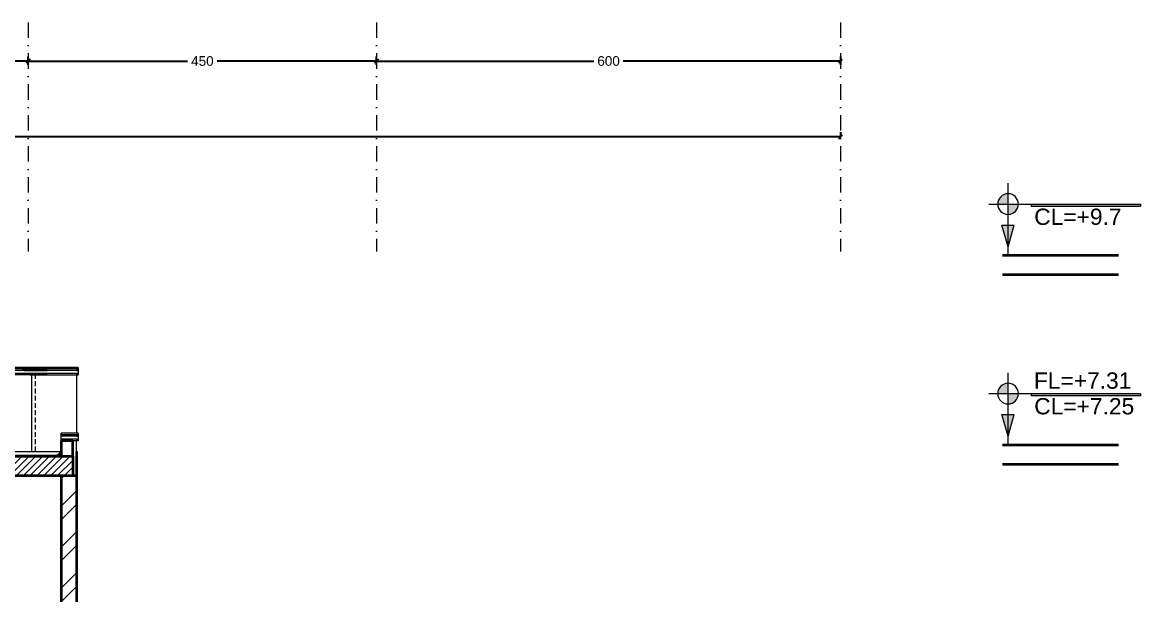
# Model space of a CAD drawing. Header units: inches. Extents: x -580639 to 179052, y 0 to 152898.
# Drawn here: x -8900 to 5554, y 125820 to 133219 of the extents above; entities that cross this region are included whole.
import ezdxf

# ---------------------------------------------------------------- set-up
doc = ezdxf.new("R2010")
doc.units = ezdxf.units.IN
doc.header["$LTSCALE"] = 500
doc.header["$MEASUREMENT"] = 0
for name, pattern in [('DASHDOTX2', [2, 1, -0.5, 0, -0.5]), ('HIDDEN', [0.375, 0.25, -0.125]), ('HIDDEN2', [0.1875, 0.125, -0.0625])]:
    doc.linetypes.add(name, pattern=pattern)
for name, color, linetype, lineweight in [('0.09', 143, 'Continuous', 9), ('0.13', 81, 'Continuous', 13), ('1ATEXT', 3, 'Continuous', 20), ('A-flor-sthn', 251, 'HIDDEN2', 9), ('A-htch', 252, 'Continuous', 20), ('A-wall', 52, 'Continuous', 35), ('DIM', 8, 'Continuous', 18), ('fini', 11, 'Continuous', 13), ('ground floor', 8, 'Continuous', 20), ('WALL', 7, 'Continuous', 40)]:
    doc.layers.add(name, color=color, linetype=linetype, lineweight=lineweight)
doc.layers.add('SYSEC', color=6, linetype='Continuous')
doc.styles.add('50', font='arial.ttf', dxfattribs={"height": 125})
doc.styles.add('CURENT', font='sanss___.ttf')
doc.dimstyles.new('DIM', dxfattribs={"dimscale": 50, "dimtxt": 125, "dimasz": 1, "dimexe": 1.2, "dimexo": 1, "dimgap": 1, "dimtad": 0, "dimtoh": 1, "dimdec": 0, "dimlfac": 0.1, "dimrnd": 1, "dimdsep": 46, "dimtxsty": '50', "dimblk": 'OBLIQUE', "dimcen": 0.09, "dimclrt": 8, "dimadec": 0, "dimazin": 0, "dimtfac": 1, "dimtdec": 0, "dimtix": 1, "dimtofl": 0, "dimtmove": 2, "dimatfit": 2, "dimfxl": 1, "dimfxlon": 1, "dimtzin": 0, "dimarcsym": 0})

# ---------------------------------------------------------------- blocks, each defined once
blk = doc.blocks.new('_Oblique')
at = {"color": 0, "linetype": 'ByBlock', "lineweight": -2}
blk.add_line((-0.5, -0.5), (0.5, 0.5), dxfattribs=at)
blk = doc.blocks.new('*D1517')
at = {"layer": 'Defpoints', "color": 0, "transparency": 16777216}
for p in [(-13023, 132719), (-8823, 132719), (-8823, 132391)]:
    blk.add_point(p, dxfattribs=at)
at = {"layer": 'ground floor', "color": 0, "lineweight": -2, "transparency": 16777216}
for p, q in [((-13023, 132719), (-13023, 132779)), ((-13023, 132719), (-11114, 132719)), ((-8823, 132719), (-10733, 132719)), ((-8823, 132669), (-8823, 132779))]:
    blk.add_line(p, q, dxfattribs=at)
at = {"layer": 'ground floor', "color": 0, "lineweight": -2, "transparency": 16777216, "xscale": 50, "yscale": 50, "zscale": 50, "rotation": 180}
blk.add_blockref('_Oblique', (-13023, 132719), dxfattribs=at)
at = {"layer": 'ground floor', "color": 0, "lineweight": -2, "transparency": 16777216, "xscale": 50, "yscale": 50, "zscale": 50}
blk.add_blockref('_Oblique', (-8823, 132719), dxfattribs=at)
at = {"layer": 'ground floor', "color": 8, "transparency": 16777216, "insert": (-10923, 132719), "char_height": 125, "attachment_point": 5, "style": '50'}
blk.add_mtext('420', dxfattribs=at)
blk = doc.blocks.new('*D1518')
at = {"layer": 'Defpoints', "color": 0, "transparency": 16777216}
for p in [(-8823, 132719), (-4323, 132719), (-4323, 132410)]:
    blk.add_point(p, dxfattribs=at)
at = {"layer": 'ground floor', "color": 0, "lineweight": -2, "transparency": 16777216}
for p, q in [((-8823, 132719), (-8823, 132779)), ((-8823, 132719), (-6764, 132719)), ((-4323, 132719), (-6383, 132719)), ((-4323, 132669), (-4323, 132779))]:
    blk.add_line(p, q, dxfattribs=at)
at = {"layer": 'ground floor', "color": 0, "lineweight": -2, "transparency": 16777216, "xscale": 50, "yscale": 50, "zscale": 50, "rotation": 180}
blk.add_blockref('_Oblique', (-8823, 132719), dxfattribs=at)
at = {"layer": 'ground floor', "color": 0, "lineweight": -2, "transparency": 16777216, "xscale": 50, "yscale": 50, "zscale": 50}
blk.add_blockref('_Oblique', (-4323, 132719), dxfattribs=at)
at = {"layer": 'ground floor', "color": 8, "transparency": 16777216, "insert": (-6573, 132719), "char_height": 125, "attachment_point": 5, "style": '50'}
blk.add_mtext('450', dxfattribs=at)
blk = doc.blocks.new('*D1519')
at = {"layer": 'Defpoints', "color": 0, "transparency": 16777216}
for p in [(-4323, 132719), (1677, 132719), (1677, 132433)]:
    blk.add_point(p, dxfattribs=at)
at = {"layer": 'ground floor', "color": 0, "lineweight": -2, "transparency": 16777216}
for p, q in [((-4323, 132719), (-4323, 132779)), ((-4323, 132719), (-1512, 132719)), ((1677, 132719), (-1135, 132719)), ((1677, 132669), (1677, 132779))]:
    blk.add_line(p, q, dxfattribs=at)
at = {"layer": 'ground floor', "color": 0, "lineweight": -2, "transparency": 16777216, "xscale": 50, "yscale": 50, "zscale": 50, "rotation": 180}
blk.add_blockref('_Oblique', (-4323, 132719), dxfattribs=at)
at = {"layer": 'ground floor', "color": 0, "lineweight": -2, "transparency": 16777216, "xscale": 50, "yscale": 50, "zscale": 50}
blk.add_blockref('_Oblique', (1677, 132719), dxfattribs=at)
at = {"layer": 'ground floor', "color": 8, "transparency": 16777216, "insert": (-1323, 132719), "char_height": 125, "attachment_point": 5, "style": '50'}
blk.add_mtext('600', dxfattribs=at)
blk = doc.blocks.new('*D1520')
at = {"layer": 'Defpoints', "color": 0, "transparency": 16777216}
for p in [(-23523, 131734), (1677, 131739), (1677, 131739)]:
    blk.add_point(p, dxfattribs=at)
at = {"layer": 'ground floor', "color": 0, "lineweight": -2, "transparency": 16777216}
for p, q in [((-23523, 131739), (-23523, 131799)), ((-23523, 131739), (-11161, 131739)), ((1677, 131739), (-10686, 131739)), ((1677, 131739), (1677, 131799))]:
    blk.add_line(p, q, dxfattribs=at)
at = {"layer": 'ground floor', "color": 0, "lineweight": -2, "transparency": 16777216, "xscale": 50, "yscale": 50, "zscale": 50, "rotation": 180}
blk.add_blockref('_Oblique', (-23523, 131739), dxfattribs=at)
at = {"layer": 'ground floor', "color": 0, "lineweight": -2, "transparency": 16777216, "xscale": 50, "yscale": 50, "zscale": 50}
blk.add_blockref('_Oblique', (1677, 131739), dxfattribs=at)
at = {"layer": 'ground floor', "color": 8, "transparency": 16777216, "insert": (-10923, 131739), "char_height": 125, "attachment_point": 5, "style": '50'}
blk.add_mtext('2520', dxfattribs=at)
blk = doc.blocks.new('SYSECFL')
at = {"layer": '1ATEXT'}
h = blk.add_hatch(color=256, dxfattribs=at)
h.paths.add_polyline_path([(7.6, 31.35), (0, 31.35), (0, 23.75, 0.414214)])
h.paths.add_polyline_path([(0, 38.95, 0.414214), (-7.6, 31.35), (0, 31.35)])
blk.add_hatch(color=256, dxfattribs=at).paths.add_polyline_path([(17.3, 31.35), (17.3, 29.67), (97.6, 29.67), (97.6, 31.35)])
h = blk.add_hatch(color=256, dxfattribs=at)
h.paths.add_polyline_path([(4.47, 15.89), (0, 15.89), (0, 0)])
h.paths.add_polyline_path([(0, 15.89), (-4.47, 15.89), (0, 0)])
for p, q in [((0, -6.29), (0, 46.76)), ((-14.11, 31.35), (97.6, 31.35)), ((0, 0), (-4.47, 15.89)), ((-4.47, 15.89), (4.47, 15.89)), ((0, 0), (4.47, 15.89))]:
    blk.add_line(p, q, dxfattribs=at)
blk.add_lwpolyline([(97.6, 31.35), (97.6, 29.67), (17.3, 29.67), (17.3, 31.35)], dxfattribs=at)
for start, end in [(0, 180), (180, 0)]:
    blk.add_arc((0, 31.35), 7.6, start, end, dxfattribs=at)
at = {"layer": '1ATEXT', "style": 'CURENT'}
for tag, p in [('FL=0.00', (19, 34.97)), ('CL=0.00', (19.27, 16.04))]:
    blk.add_attdef(tag, p, '', height=12, dxfattribs=at)

msp = doc.modelspace()

# ---------------------------------------------------------------- hatches: boundary and pattern name
at = {"layer": 'A-flor-sthn', "ltscale": 1000}
h = msp.add_hatch(dxfattribs=at)
h.set_pattern_fill('ANSI31', color=8, scale=40, angle=90, style=0)
h.set_pattern_definition([(135, (-110994.9507, 113808.955), (-3.5355339, -3.5355339), [])])
h.paths.add_polyline_path([(-8408.518, 127608.813), (-8408.518, 127648.813), (-8448.518, 127608.813)])
at = {"layer": 'A-htch'}
h = msp.add_hatch(dxfattribs=at)
h.set_pattern_fill('ANSI31', color=256, scale=500)
h.set_pattern_definition([(45, (-16881.285, 223485.564), (-44.194174, 44.194174), [])])
h.paths.add_polyline_path([(-19186.206, 118758.813), (-19436.206, 118758.813), (-19436.206, 117258.813), (-23623.284, 117258.813), (-23623.284, 117108.813), (-19436.206, 117108.813), (-19436.206, 116108.813), (-19186.206, 116108.813)])
h.paths.add_polyline_path([(-17173.284, 120458.813), (-17373.284, 120458.813), (-17373.284, 116108.813), (-17173.284, 116108.813), (-17173.284, 117108.813), (-8198.518, 117108.813), (-8198.518, 117258.813), (-17173.284, 117258.813)])
h.paths.add_polyline_path([(-17173.284, 116108.813), (-17373.284, 116108.813), (-19436.206, 116108.813), (-19436.206, 115958.813), (-17173.284, 115958.813)])
h.paths.add_polyline_path([(-19186.206, 118958.813), (-23623.284, 118958.813), (-23623.284, 118758.813), (-19186.206, 118758.813)])
h.paths.add_polyline_path([(1851.482, 117358.813), (1601.482, 117358.813), (1601.482, 117258.813), (-8198.518, 117258.813), (-8198.518, 117108.813), (1851.482, 117108.813)])
h.paths.add_polyline_path([(1851.482, 120638.813), (-932.15, 120638.813), (-932.15, 120708.813), (-8198.518, 120708.813), (-8198.518, 120458.813), (1851.482, 120458.813)])
h.paths.add_polyline_path([(-8198.518, 120708.813), (-17373.284, 120708.813), (-17373.284, 120458.813), (-17173.284, 120458.813), (-8198.518, 120458.813)])
h.paths.add_polyline_path([(-12945.71, 124158.813), (-17373.284, 124158.813), (-17373.284, 123908.813), (-12945.71, 123908.813)])
h.paths.add_polyline_path([(-8248.518, 127608.813), (-17373.284, 127608.813), (-17373.284, 127358.813), (-8248.518, 127358.813)])
h.paths.add_polyline_path([(1851.482, 124158.813), (-8198.518, 124158.813), (-8398.518, 124158.813), (-8398.518, 123908.813), (1851.482, 123908.813)])
h.paths.add_polyline_path([(-6056.473, 123906.383), (-6056.473, 124163.119), (-6314.062, 124163.119), (-6314.062, 123906.383)], flags=9)
h.paths.add_polyline_path([(-6056.473, 123906.383), (-6056.473, 124163.119), (-6314.062, 124163.119), (-6314.062, 123906.383)], flags=9)
at = {"layer": 'DIM', "transparency": 33554503}
h = msp.add_hatch(dxfattribs=at)
h.set_pattern_fill('ANSI32', color=256, scale=1000)
h.set_pattern_definition([(45, (-16881.3, 223485.56), (-265.165, 265.165), []), (45, (-16704.5, 223485.56), (-265.165, 265.165), [])])
h.paths.add_polyline_path([(-17173.284, 129808.813), (-17373.284, 129808.813), (-17373.284, 127608.813), (-17173.284, 127608.813)])
h.paths.add_polyline_path([(-17195.239, 127358.813), (-17373.284, 127358.813), (-17373.284, 124158.813), (-17195.239, 124158.813)])
h.paths.add_polyline_path([(-17173.284, 123908.813), (-17373.284, 123908.813), (-17373.284, 120708.813), (-17173.284, 120708.813)])
h.paths.add_polyline_path([(-8198.518, 127358.813), (-8398.518, 127358.813), (-8398.518, 124158.813), (-8198.518, 124158.813)])
h.paths.add_polyline_path([(-12945.71, 127358.813), (-13195.71, 127358.813), (-13195.71, 124158.813), (-12945.71, 124158.813)])
h.paths.add_polyline_path([(-12945.71, 123908.813), (-13195.71, 123908.813), (-13195.71, 120708.813), (-12945.71, 120708.813)])
h.paths.add_polyline_path([(-8198.518, 123908.813), (-8398.518, 123908.813), (-8398.518, 120808.813), (-8198.518, 120808.813)])
h.paths.add_polyline_path([(-8198.518, 120458.813), (-8398.518, 120458.813), (-8398.518, 117358.813), (-8198.518, 117358.813)])
h.paths.add_polyline_path([(1851.482, 120458.813), (1601.482, 120458.813), (1601.482, 117358.813), (1851.482, 117358.813)])
h.paths.add_polyline_path([(1601.482, 123058.813), (-1032.15, 123058.813), (-1032.15, 122908.813), (1601.482, 122908.813)])
h.paths.add_polyline_path([(1851.482, 121508.813), (1601.482, 121508.813), (1601.482, 121408.813), (1851.482, 121408.813)])
h.paths.add_polyline_path([(1851.482, 123108.813), (1601.482, 123108.813), (1601.482, 122908.813), (1851.482, 122908.813)])

# ---------------------------------------------------------------- linework, layer by layer
at = {"layer": '0.09'}
for p, q in [((-8898.053, 128759.194), (-17173.284, 128759.194)), ((-8898.053, 128739.194), (-17173.284, 128739.194)), ((-8878.153, 128719.194), (-17173.284, 128719.194)), ((-8818.518, 128681.24), (-17173.284, 128681.24)), ((-8798.518, 128661.24), (-17173.284, 128661.24))]:
    msp.add_line(p, q, dxfattribs=at)
at = {"layer": '0.13'}
for p, q in [((-8898.053, 128759.194), (-8578.518, 128759.194)), ((-8178.518, 128759.194), (-8898.053, 128759.194)), ((-8778.518, 128739.194), (-8898.053, 128739.194)), ((-8778.518, 128739.194), (-8898.053, 128739.194)), ((-8898.053, 128739.194), (-8878.053, 128739.194)), ((-8878.153, 128739.194), (-8578.518, 128739.194)), ((-8878.153, 128719.194), (-8578.518, 128719.194)), ((-8878.053, 128739.194), (-8778.518, 128739.194)), ((-8178.518, 128739.194), (-8878.053, 128739.194)), ((-8778.518, 128719.194), (-8878.053, 128719.194)), ((-8778.518, 128719.194), (-8878.053, 128719.194)), ((-8878.053, 128719.194), (-8858.053, 128719.194)), ((-8878.053, 128719.194), (-8778.518, 128719.194)), ((-8178.518, 128719.194), (-8858.053, 128719.194)), ((-8778.518, 128681.24), (-8818.518, 128681.24)), ((-8778.518, 128681.24), (-8818.518, 128681.24)), ((-8818.518, 128681.24), (-8798.518, 128681.24)), ((-8798.618, 128681.24), (-8578.518, 128681.24)), ((-8798.518, 128681.24), (-8778.518, 128681.24)), ((-8178.418, 128681.24), (-8798.518, 128681.24)), ((-8798.518, 128661.24), (-8178.518, 128661.24)), ((-8778.518, 127672.956), (-8778.518, 128661.24)), ((-8198.518, 128739.194), (-8178.518, 128739.194)), ((-8198.518, 128739.194), (-8178.518, 128739.194)), ((-8178.518, 128739.194), (-8198.518, 128739.194)), ((-8198.518, 128719.194), (-8178.518, 128719.194)), ((-8198.518, 128719.194), (-8178.518, 128719.194)), ((-8178.518, 128719.194), (-8198.518, 128719.194)), ((-8198.518, 128681.24), (-8178.518, 128681.24)), ((-8198.518, 128681.24), (-8178.518, 128681.24)), ((-8178.518, 128681.24), (-8198.518, 128681.24)), ((-8198.518, 128661.24), (-8198.518, 127907.148)), ((-8178.518, 128759.194), (-8178.518, 128661.24))]:
    msp.add_line(p, q, dxfattribs=at)
at = {"layer": 'A-flor-sthn'}
msp.add_line((-8728.518, 127672.956), (-8728.518, 128661.24), dxfattribs=at)
at = {"layer": 'A-flor-sthn', "color": 8, "ltscale": 1000}
for p, q in [((-17173.284, 127672.575), (-8398.518, 127672.575)), ((-8398.518, 127672.956), (-8462.66, 127608.813)), ((-8408.518, 127648.813), (-8448.518, 127608.813)), ((-8408.518, 127648.813), (-8408.518, 127608.813))]:
    msp.add_line(p, q, dxfattribs=at)
at = {"layer": 'A-wall'}
for p, q in [((3768.474, 130208.813), (5268.474, 130208.813)), ((3768.474, 129958.813), (5268.474, 129958.813)), ((3768.474, 129958.813), (5268.474, 129958.813)), ((-8248.518, 127809.194), (-8398.518, 127809.194)), ((-8398.518, 127809.194), (-8398.518, 127609.194)), ((-8248.518, 127609.194), (-8248.518, 127809.194)), ((-8198.518, 127672.575), (-8198.518, 124158.813)), ((3768.474, 127758.813), (5268.474, 127758.813)), ((-17373.284, 127608.813), (-8248.518, 127608.813)), ((-8248.518, 127609.194), (-8248.518, 127359.194)), ((3768.474, 127508.813), (5268.474, 127508.813)), ((-17373.284, 127358.813), (-8198.518, 127358.813)), ((-8398.518, 127358.813), (-8398.518, 124158.813))]:
    msp.add_line(p, q, dxfattribs=at)
at = {"layer": 'fini'}
for p, q in [((-8178.518, 127907.148), (-8398.518, 127907.148)), ((-8398.518, 127809.194), (-8398.518, 127907.148)), ((-8178.518, 127887.148), (-8398.518, 127887.148)), ((-8178.518, 127867.148), (-8398.518, 127867.148)), ((-8178.418, 127829.194), (-8398.518, 127829.194)), ((-8178.518, 127809.194), (-8398.518, 127809.194)), ((-8198.518, 127887.148), (-8178.518, 127887.148)), ((-8198.518, 127887.148), (-8178.518, 127887.148)), ((-8178.518, 127887.148), (-8198.518, 127887.148)), ((-8198.518, 127867.148), (-8178.518, 127867.148)), ((-8198.518, 127867.148), (-8178.518, 127867.148)), ((-8178.518, 127867.148), (-8198.518, 127867.148)), ((-8198.518, 127829.194), (-8178.518, 127829.194)), ((-8198.518, 127829.194), (-8178.518, 127829.194)), ((-8178.518, 127829.194), (-8198.518, 127829.194)), ((-8198.518, 127359.194), (-8198.518, 127809.194)), ((-8178.518, 127907.148), (-8178.518, 127809.194))]:
    msp.add_line(p, q, dxfattribs=at)
at = {"layer": 'ground floor', "linetype": 'DASHDOTX2', "ltscale": 0.4}
for p, q in [((-8823.284, 133219.43), (-8823.284, 130258.813)), ((-4323.284, 133219.43), (-4323.284, 130258.813)), ((1676.716, 133219.43), (1676.716, 130258.813))]:
    msp.add_line(p, q, dxfattribs=at)
at = {"layer": 'WALL', "linetype": 'HIDDEN', "ltscale": 0.1, "const_width": 4}
msp.add_lwpolyline([(-8398.518, 127630.452), (-17173.284, 127630.128)], dxfattribs=at)

# ---------------------------------------------------------------- block references
at = {"layer": 'SYSEC'}
ref = msp.add_blockref('SYSECFL', (3840.569, 130319.239), dxfattribs=dict(at, xscale=17.5558269875182, yscale=17.5558269875182, zscale=17.5558269875182))
ref.add_attrib('CL=0.00', 'CL=+9.7', (4178.793, 130600.804), dxfattribs={"layer": '1ATEXT', "height": 210.6699, "style": 'CURENT'})
at = {"layer": 'SYSEC', "xscale": 17.5558269875182, "yscale": 17.5558269875182, "zscale": 17.5558269875182}
msp.add_blockref('SYSECFL', (3840.569, 127869.239), dxfattribs=at).add_auto_attribs({'CL=0.00': 'CL=+7.25', 'FL=0.00': 'FL=+7.31'})

# ---------------------------------------------------------------- dimensions: what is measured, and where the dimension line sits
at = {"layer": 'ground floor'}
for base, p1, p2, picture, middle in [((-8823.284, 132719.43), (-13023.284, 132719.43), (-8823.284, 132391.121), '*D1517', (-10923.284, 132719.43)), ((-4323.284, 132719.43), (-8823.284, 132719.43), (-4323.284, 132410.012), '*D1518', (-6573.284, 132719.43)), ((1676.716, 132719.43), (-4323.284, 132719.43), (1676.716, 132433.077), '*D1519', (-1323.284, 132719.43)), ((1676.716, 131739.122), (-23523.284, 131733.813), (1676.716, 131739.122), '*D1520', (-10923.284, 131739.122))]:
    dim = msp.add_linear_dim(base=base, p1=p1, p2=p2, dimstyle='DIM', dxfattribs=at)
    dim.commit()
    dim.dimension.update_dxf_attribs({"geometry": picture, "text_midpoint": middle})

doc.saveas('drawing.dxf')
